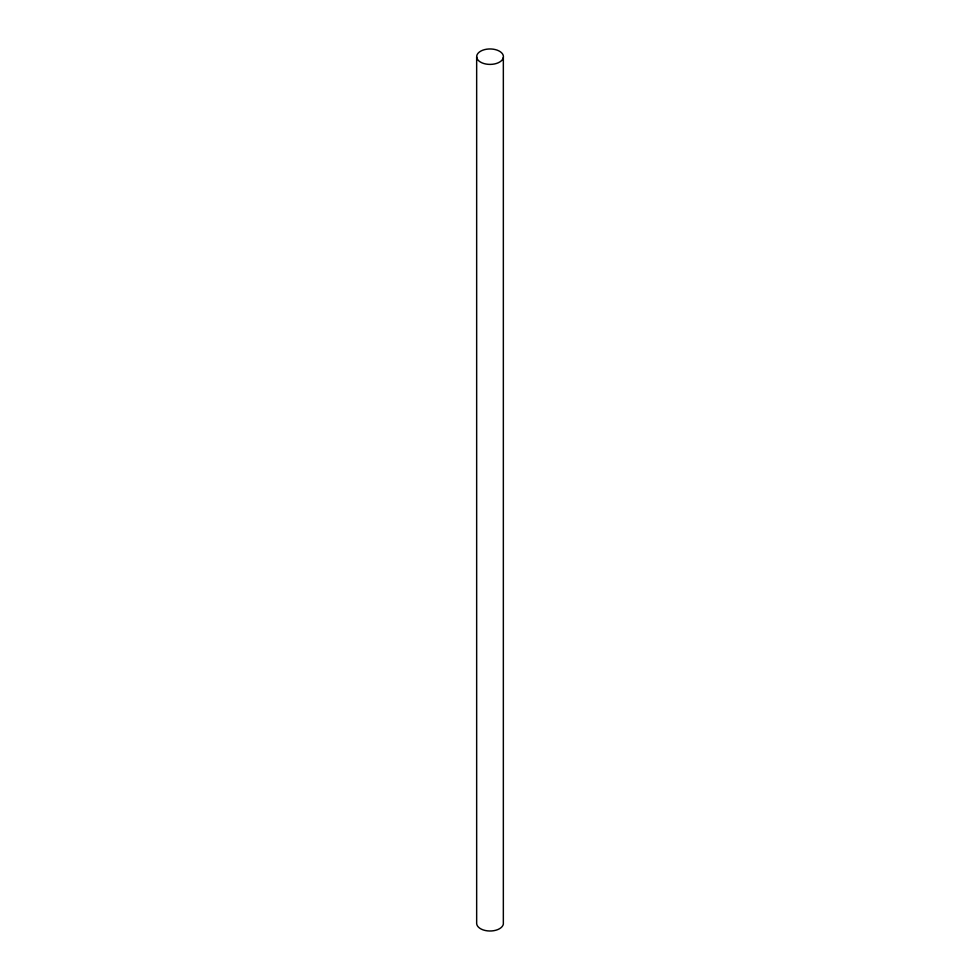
<?xml version="1.0" encoding="UTF-8"?>
<svg xmlns="http://www.w3.org/2000/svg" width="980" height="980" viewBox="0 0 980 980"><rect width="100%" height="100%" fill="white"/><g stroke="black" fill="none" stroke-linecap="round" stroke-linejoin="round"><path stroke-width="1.47" d="M503.34 57.538A13.389 7.73 0 0 1 482.087 62.892A13.389 7.73 0 0 1 484.684 49.6A13.389 7.73 0 0 1 503.34 57.538L503.34 924.14A13.389 7.73 0 0 1 489.535 931A13.389 7.73 0 0 1 476.66 923.564L476.66 56.963"/></g></svg>
